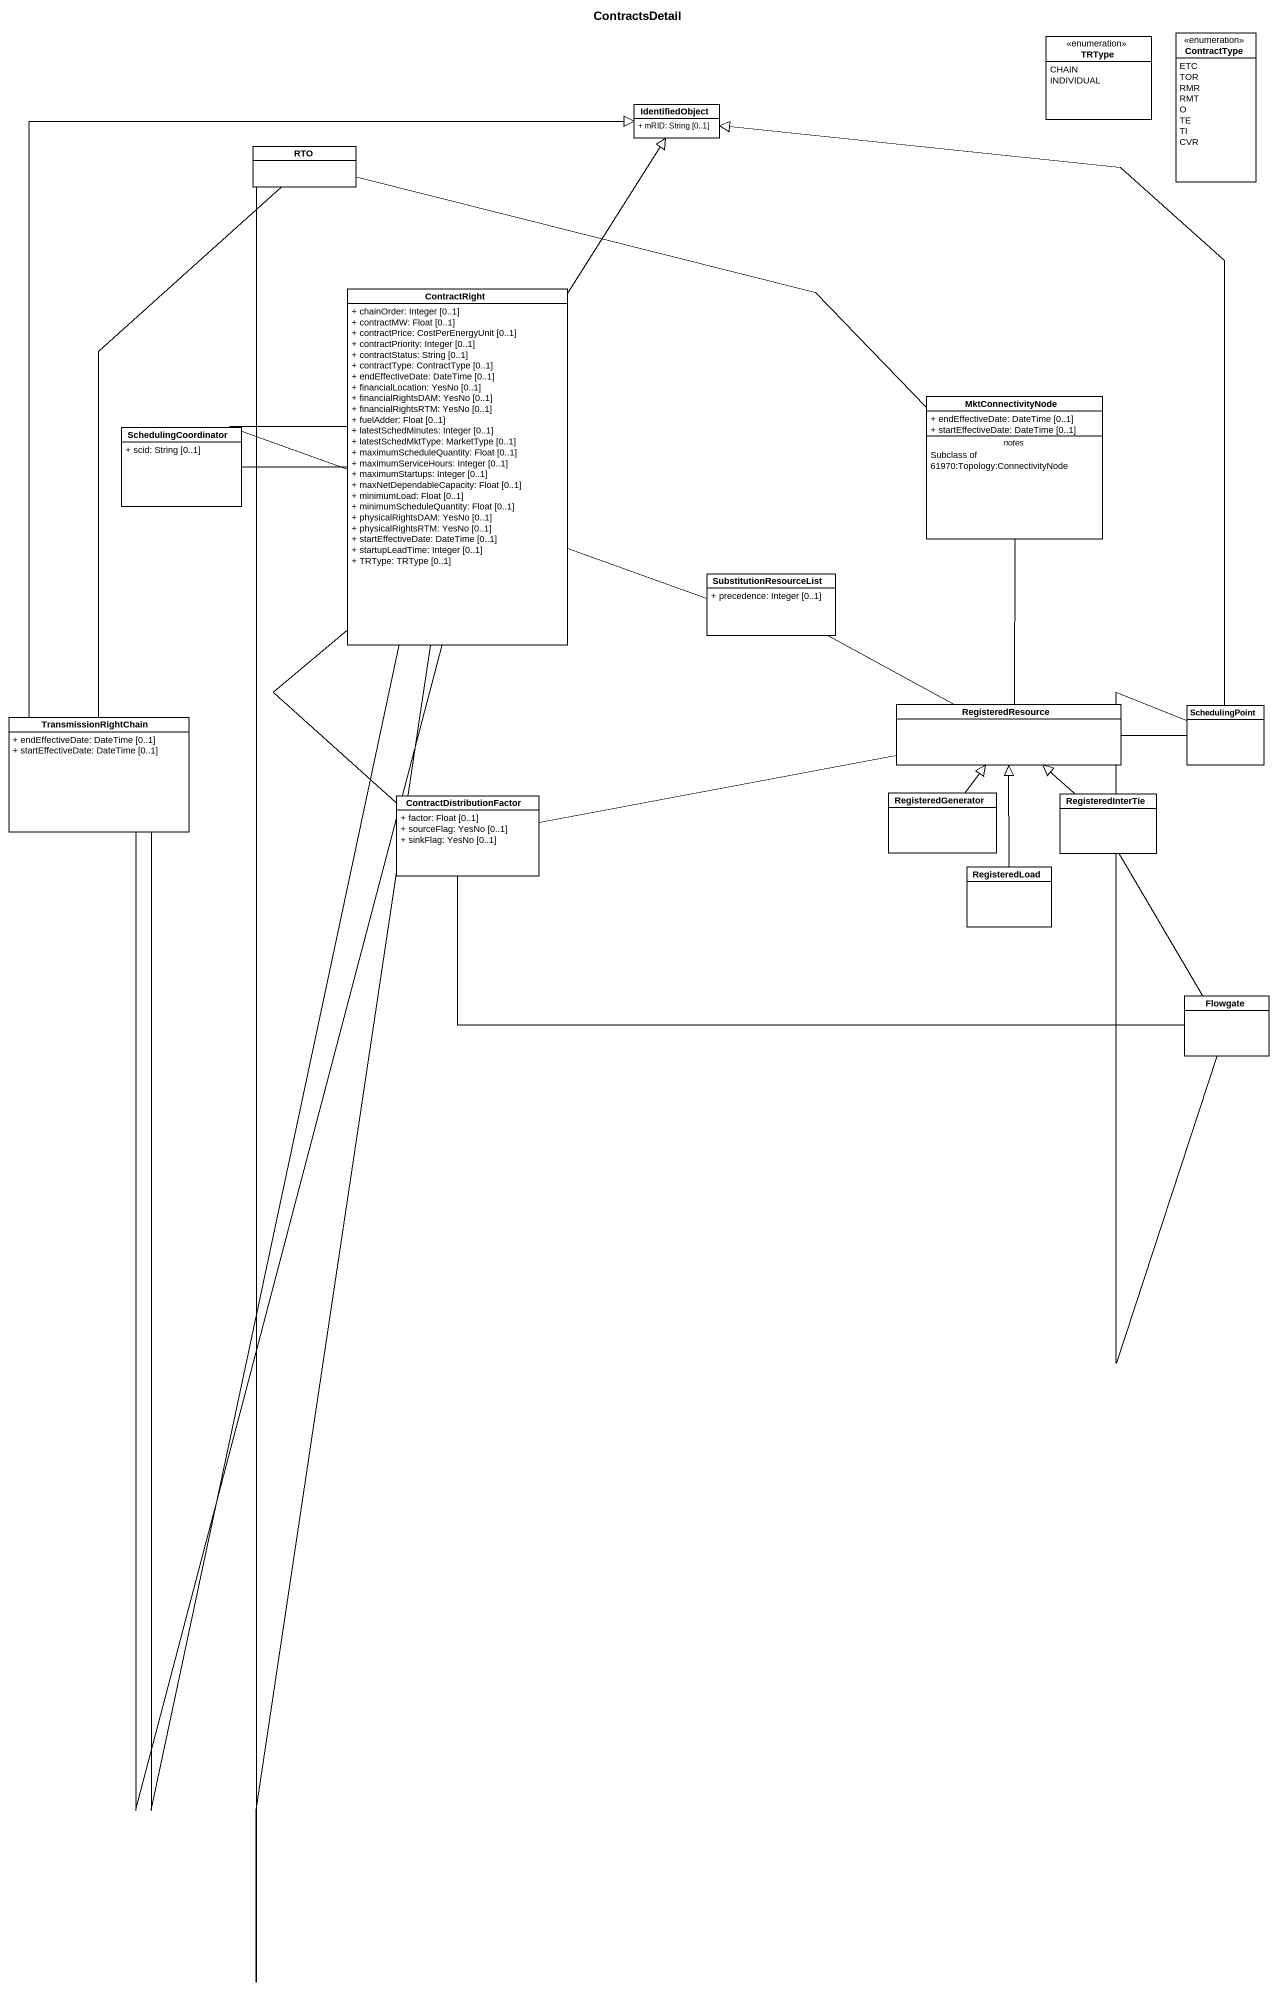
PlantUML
@startuml
title ContractsDetail
hide circle
hide empty members
skinparam classAttributeIconSize 0
enum TRType {
  CHAIN
  INDIVIDUAL
}
enum ContractType {
  ETC
  TOR
  RMR
  RMT
  O
  TE
  TI
  CVR
}
class IdentifiedObject {
  + mRID: String [0..1]
}
class RTO
class ContractRight {
  + chainOrder: Integer [0..1]
  + contractMW: Float [0..1]
  + contractPrice: CostPerEnergyUnit [0..1]
  + contractPriority: Integer [0..1]
  + contractStatus: String [0..1]
  + contractType: ContractType [0..1]
  + endEffectiveDate: DateTime [0..1]
  + financialLocation: YesNo [0..1]
  + financialRightsDAM: YesNo [0..1]
  + financialRightsRTM: YesNo [0..1]
  + fuelAdder: Float [0..1]
  + latestSchedMinutes: Integer [0..1]
  + latestSchedMktType: MarketType [0..1]
  + maximumScheduleQuantity: Float [0..1]
  + maximumServiceHours: Integer [0..1]
  + maximumStartups: Integer [0..1]
  + maxNetDependableCapacity: Float [0..1]
  + minimumLoad: Float [0..1]
  + minimumScheduleQuantity: Float [0..1]
  + physicalRightsDAM: YesNo [0..1]
  + physicalRightsRTM: YesNo [0..1]
  + startEffectiveDate: DateTime [0..1]
  + startupLeadTime: Integer [0..1]
  + TRType: TRType [0..1]
}
class SchedulingCoordinator {
  + scid: String [0..1]
}
class MktConnectivityNode {
  + endEffectiveDate: DateTime [0..1]
  + startEffectiveDate: DateTime [0..1]
  -- notes --
  Subclass of 61970:Topology:ConnectivityNode
}
class SubstitutionResourceList {
  + precedence: Integer [0..1]
}
class TransmissionRightChain {
  + endEffectiveDate: DateTime [0..1]
  + startEffectiveDate: DateTime [0..1]
}
class RegisteredResource
class SchedulingPoint
class ContractDistributionFactor {
  + factor: Float [0..1]
  + sourceFlag: YesNo [0..1]
  + sinkFlag: YesNo [0..1]
}
class RegisteredGenerator
class RegisteredInterTie
class RegisteredLoad
class Flowgate
RTO -- ContractRight
RTO -right- MktConnectivityNode
RTO -- TransmissionRightChain
ContractRight -up-|> IdentifiedObject
ContractRight -right- SubstitutionResourceList
ContractRight -- ContractDistributionFactor
SchedulingCoordinator -right- ContractRight
TransmissionRightChain -up-|> IdentifiedObject
TransmissionRightChain -up- ContractRight
TransmissionRightChain -up- ContractRight
RegisteredResource -up- MktConnectivityNode
RegisteredResource -left- SubstitutionResourceList
RegisteredResource -right- SchedulingPoint
RegisteredResource -left- ContractDistributionFactor
SchedulingPoint -up-|> IdentifiedObject
RegisteredGenerator -up-|> RegisteredResource
RegisteredInterTie -up-|> RegisteredResource
RegisteredLoad -up-|> RegisteredResource
Flowgate -up- SchedulingPoint
Flowgate -left- ContractDistributionFactor
Flowgate -up- RegisteredInterTie
@enduml
